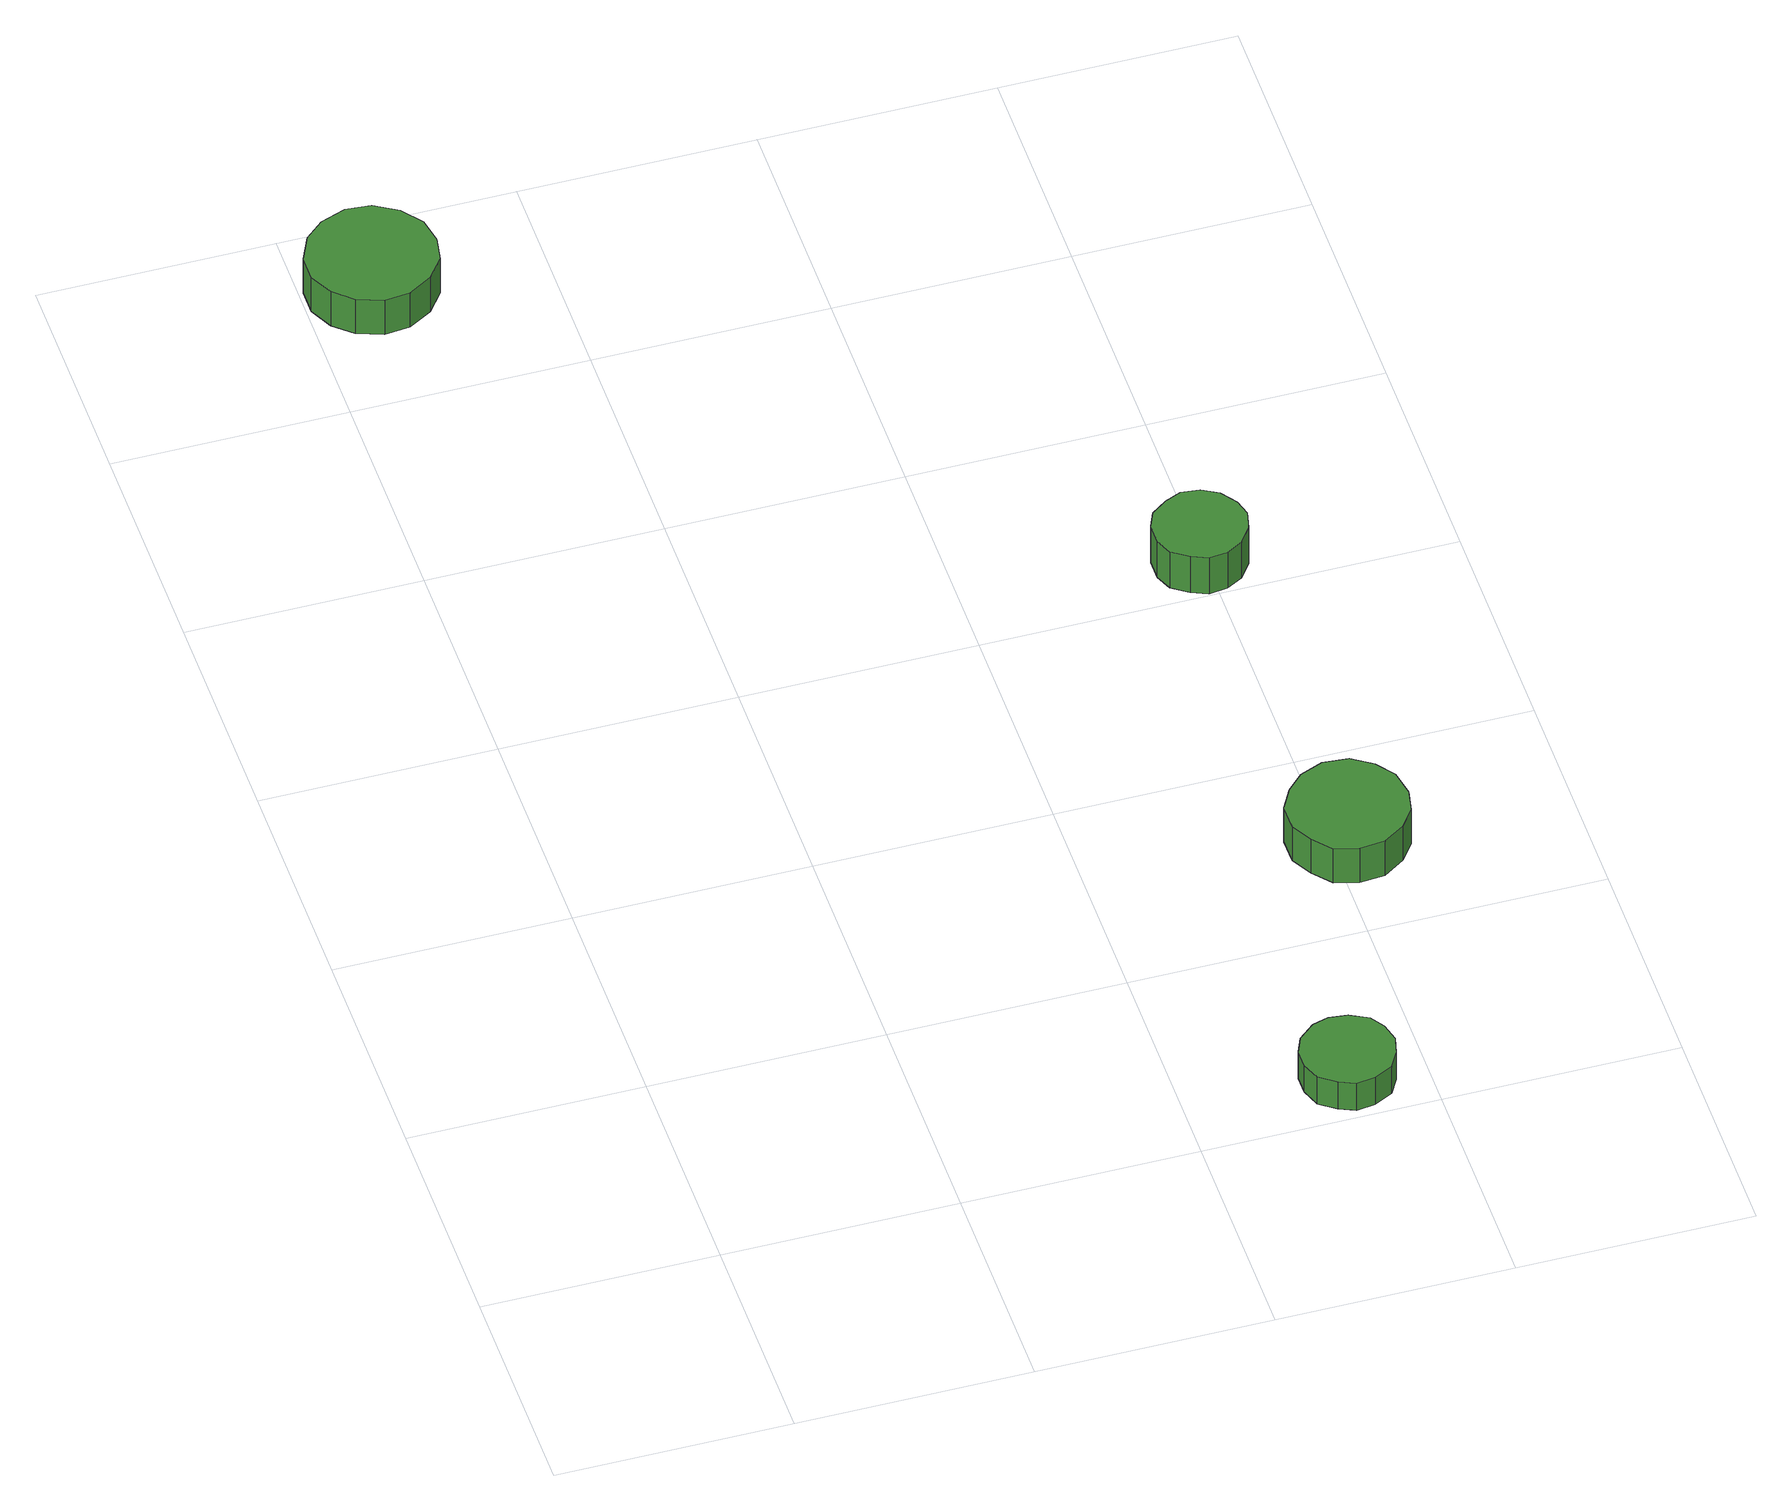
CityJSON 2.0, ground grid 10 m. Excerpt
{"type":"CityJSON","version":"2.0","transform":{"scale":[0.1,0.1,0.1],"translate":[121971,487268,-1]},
"CityObjects":{
"tree1":{"type":"SolitaryVegetationObject","attributes":{"function":"something"}},
"tree2":{"type":"SolitaryVegetationObject","attributes":{"function":"something"},"geometry":[{"type":"MultiSurface","lod":"1","boundaries":[[[0,1,2,3,4,5,6,7,8,9,10,11,12,13,14]],[[15,16,17,18,19,20,21,22,23,24,25,26,27,28,29]],[[0,29,28,1]],[[1,28,27,2]],[[2,27,26,3]],[[3,26,25,4]],[[4,25,24,5]],[[5,24,23,6]],[[6,23,22,7]],[[7,22,21,8]],[[8,21,20,9]],[[9,20,19,10]],[[10,19,18,11]],[[11,18,17,12]],[[12,17,16,13]],[[13,16,15,14]],[[14,15,29,0]]]}]},
"tree3":{"type":"SolitaryVegetationObject","attributes":{"function":"something"},"geometry":[{"type":"MultiSurface","lod":"1","boundaries":[[[30,31,32,33,34,35,36,37,38,39,40,41,42,43,44]],[[45,46,47,48,49,50,51,52,53,54,55,56,57,58,59]],[[30,59,58,31]],[[31,58,57,32]],[[32,57,56,33]],[[33,56,55,34]],[[34,55,54,35]],[[35,54,53,36]],[[36,53,52,37]],[[37,52,51,38]],[[38,51,50,39]],[[39,50,49,40]],[[40,49,48,41]],[[41,48,47,42]],[[42,47,46,43]],[[43,46,45,44]],[[44,45,59,30]]]}]},
"tree4":{"type":"SolitaryVegetationObject","attributes":{"function":"something"}},
"tree5":{"type":"SolitaryVegetationObject","attributes":{"function":"something"}},
"tree6":{"type":"SolitaryVegetationObject","attributes":{"function":"something"}},
"tree7":{"type":"SolitaryVegetationObject","attributes":{"function":"something"},"geometry":[{"type":"MultiSurface","lod":"1","boundaries":[[[60,61,62,63,64,65,66,67,68,69,70,71,72,73,74]],[[75,76,77,78,79,80,81,82,83,84,85,86,87,88,89]],[[60,89,88,61]],[[61,88,87,62]],[[62,87,86,63]],[[63,86,85,64]],[[64,85,84,65]],[[65,84,83,66]],[[66,83,82,67]],[[67,82,81,68]],[[68,81,80,69]],[[69,80,79,70]],[[70,79,78,71]],[[71,78,77,72]],[[72,77,76,73]],[[73,76,75,74]],[[74,75,89,60]]]}]},
"tree8":{"type":"SolitaryVegetationObject","attributes":{"function":"something"}},
"tree9":{"type":"SolitaryVegetationObject","attributes":{"function":"something"},"geometry":[{"type":"MultiSurface","lod":"1","boundaries":[[[90,91,92,93,94,95,96,97,98,99,100,101,102,103,104]],[[105,106,107,108,109,110,111,112,113,114,115,116,117,118,119]],[[90,119,118,91]],[[91,118,117,92]],[[92,117,116,93]],[[93,116,115,94]],[[94,115,114,95]],[[95,114,113,96]],[[96,113,112,97]],[[97,112,111,98]],[[98,111,110,99]],[[99,110,109,100]],[[100,109,108,101]],[[101,108,107,102]],[[102,107,106,103]],[[103,106,105,104]],[[104,105,119,90]]]}]},
"tree10":{"type":"SolitaryVegetationObject","attributes":{"function":"something"}},
"tree11":{"type":"SolitaryVegetationObject","attributes":{"function":"something"}},
"tree12":{"type":"SolitaryVegetationObject","attributes":{"function":"something"}},
"tree13":{"type":"SolitaryVegetationObject","attributes":{"function":"something"}},
"tree14":{"type":"SolitaryVegetationObject","attributes":{"function":"something"}}
},
"vertices":[
[56,565,26],[54,576,26],[47,585,26],[37,591,26],[26,592,26],[15,588,26],[7,581,26],[2,570,26],[2,559,26],[7,549,26],[15,542,26],[26,538,26],[37,539,26],[47,545,26],[54,554,26],[54,554,7],[47,545,7],[37,539,7],[26,538,7],[15,542,7],[7,549,7],[2,559,7],[2,570,7],[7,581,7],[15,588,7],[26,592,7],[37,591,7],[47,585,7],[54,576,7],[56,565,7],
[288,24,22],[286,32,22],[282,38,22],[274,42,22],[266,43,22],[259,41,22],[252,35,22],[249,28,22],[249,20,22],[252,12,22],[259,7,22],[266,4,22],[274,5,22],[282,9,22],[286,16,22],[286,16,7],[282,9,7],[274,5,7],[266,4,7],[259,7,7],[252,12,7],[249,20,7],[249,28,7],[252,35,7],[259,41,7],[266,43,7],[274,42,7],[282,38,7],[286,32,7],[288,24,7],
[333,152,26],[331,163,26],[325,171,26],[316,177,26],[305,178,26],[295,174,26],[288,167,26],[283,158,26],[283,147,26],[288,138,26],[295,130,26],[305,127,26],[316,128,26],[325,134,26],[331,142,26],[331,142,7],[325,134,7],[316,128,7],[305,127,7],[295,130,7],[288,138,7],[283,147,7],[283,158,7],[288,167,7],[295,174,7],[305,178,7],[316,177,7],[325,171,7],[331,163,7],[333,152,7],
[318,321,27],[316,328,27],[311,335,27],[304,339,27],[296,340,27],[289,337,27],[282,332,27],[279,325,27],[279,316,27],[282,309,27],[289,304,27],[296,301,27],[304,302,27],[311,306,27],[316,313,27],[316,313,7],[311,306,7],[304,302,7],[296,301,7],[289,304,7],[282,309,7],[279,316,7],[279,325,7],[282,332,7],[289,337,7],[296,340,7],[304,339,7],[311,335,7],[316,328,7],[318,321,7]
]}
